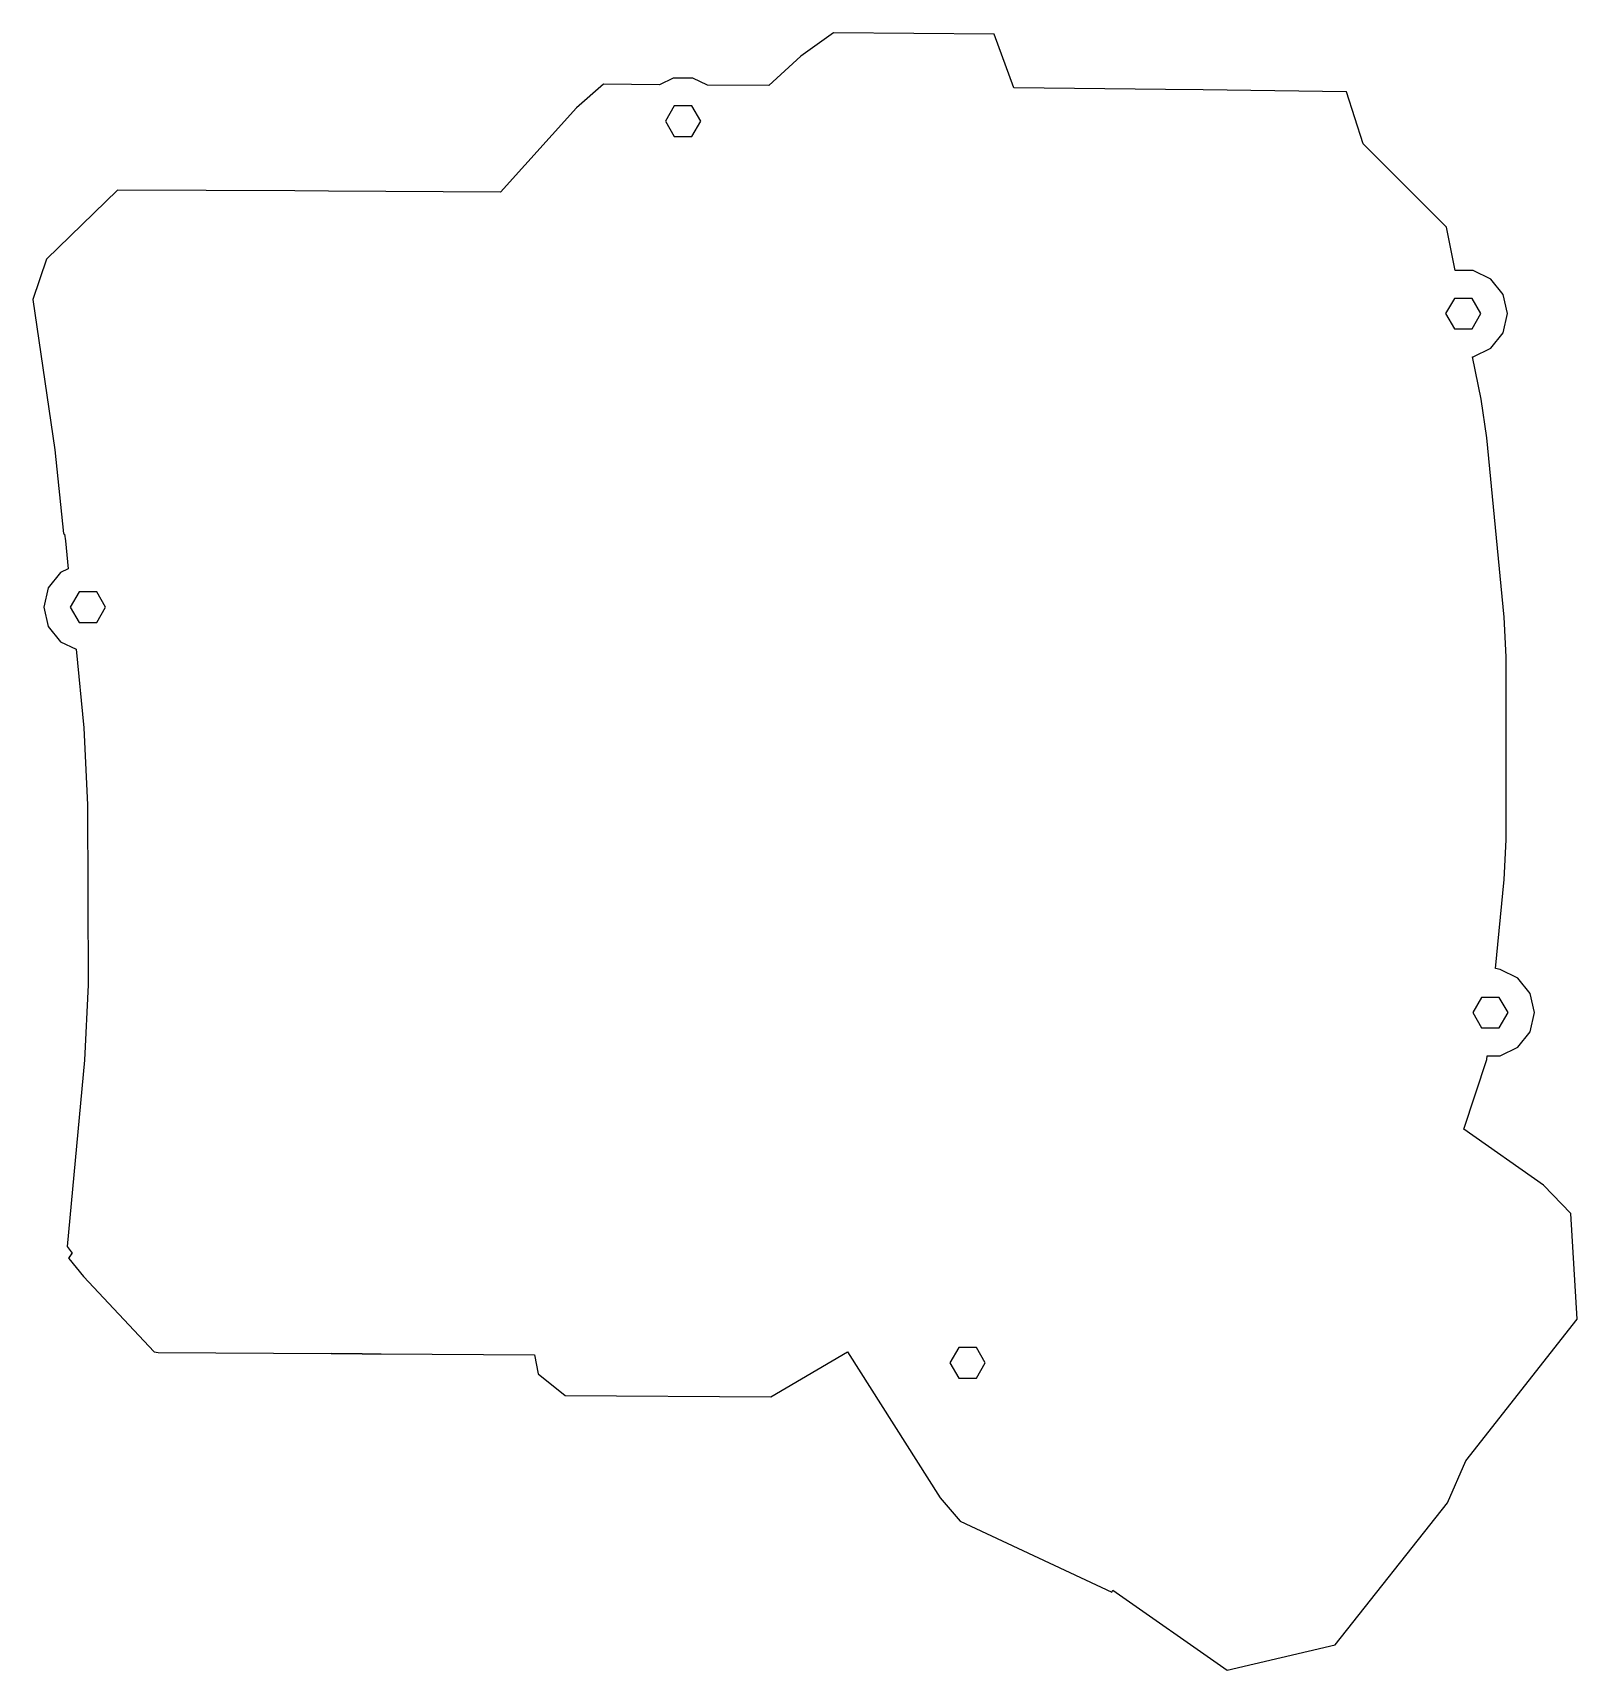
# Model space of a CAD drawing. Extents: x 33 to 181, y 109 to 266.
import ezdxf

# ---------------------------------------------------------------- set-up
doc = ezdxf.new("R2010")
doc.units = 0
doc.layers.add('Capa_1', color=7, linetype='CONTINUOUS')

msp = doc.modelspace()

# ---------------------------------------------------------------- linework, layer by layer
at = {"layer": 'Capa_1', "color": 7}
for points in [[(109.874557, 266.12129), (106.749163, 263.855893), (103.661866, 261.048995), (97.769673, 261.092596)], [(125.326139, 265.977891), (109.874557, 266.12129)], [(127.227636, 260.830497), (125.326139, 265.977891)], [(96.368875, 261.767195), (94.476077, 261.767195), (93.146379, 261.126897)], [(97.769673, 261.092596), (96.368875, 261.767195)], [(93.146379, 261.126897), (87.748986, 261.166796), (85.147789, 258.8971), (77.858678, 250.799608)], [(145.435812, 260.620096), (141.829916, 260.664998), (127.227636, 260.830497)], [(159.225997, 260.431998), (145.435812, 260.620096)], [(160.843993, 255.433904), (159.225997, 260.431998)], [(94.572477, 259.0931), (93.722478, 257.620801)], [(96.272475, 259.0931), (94.572477, 259.0931)], [(97.122474, 257.620801), (96.272475, 259.0931)], [(93.722478, 257.620801), (94.572477, 256.148603)], [(96.272475, 256.148603), (97.122474, 257.620801)], [(94.572477, 256.148603), (96.272475, 256.148603)], [(174.290776, 240.945921), (173.110379, 242.425821), (171.40508, 243.247018), (169.685381, 243.247018), (168.843983, 247.433914), (160.843993, 255.433904)], [(41.008444, 250.97781), (34.186452, 244.353819)], [(58.078523, 250.909109), (41.008444, 250.97781)], [(77.858678, 250.799608), (61.310319, 250.893408), (58.078523, 250.909098)], [(34.186452, 244.353819), (32.861754, 240.469822)], [(32.861754, 240.469822), (34.977852, 225.994134)], [(169.608683, 240.572922), (168.758684, 239.100624)], [(171.30868, 240.572922), (169.608683, 240.572922)], [(172.158679, 239.100624), (171.30868, 240.572922)], [(174.711775, 239.100624), (174.290776, 240.945921)], [(168.758684, 239.100624), (169.608683, 237.628426)], [(171.30868, 237.628426), (172.158679, 239.100624)], [(174.290776, 237.255327), (174.711775, 239.100624)], [(169.608683, 237.628426), (171.30868, 237.628426)], [(173.110379, 235.775527), (174.290776, 237.255327)], [(171.355781, 234.93563), (171.40508, 234.95423)], [(172.723979, 227.154728), (172.173379, 230.867335), (171.355781, 234.93563)], [(171.40508, 234.95423), (173.110379, 235.775527)], [(174.594777, 206.095588), (174.409775, 209.910451), (172.723979, 227.154728)], [(34.977852, 225.994134), (35.81155, 217.94335)], [(35.81155, 217.94335), (35.905951, 217.880247)], [(35.81155, 217.94335), (35.92285, 217.871463)], [(35.905951, 217.880247), (35.922858, 217.871516)], [(35.92285, 217.871463), (36.011951, 217.255143)], [(36.011951, 217.255143), (36.27525, 214.554465)], [(36.27525, 214.554465), (35.519652, 214.190558)], [(35.519652, 214.190558), (34.339453, 212.710666), (33.918252, 210.865358)], [(37.321348, 212.337656), (36.471349, 210.865358)], [(39.021347, 212.337656), (37.321348, 212.337656)], [(39.871346, 210.865358), (39.021347, 212.337656)], [(33.918252, 210.865358), (34.339453, 209.02005)], [(36.471349, 210.865358), (37.321348, 209.393165)], [(39.021347, 209.393165), (39.871346, 210.865358)], [(34.339453, 209.02005), (35.519652, 207.540238), (37.02995, 206.812899)], [(37.321348, 209.393165), (39.021347, 209.393165)], [(37.02995, 206.812899), (37.767448, 199.248127)], [(174.594777, 188.498278), (174.594777, 206.095588)], [(37.767448, 199.248127), (38.142849, 191.845703)], [(38.142849, 191.845703), (38.178049, 174.543113)], [(174.409775, 184.675186), (174.594777, 188.498278)], [(176.897773, 173.70502), (175.717775, 175.184806), (174.011776, 176.006098), (173.575177, 176.102512), (174.409775, 184.675186)], [(38.178049, 174.543113), (37.839949, 167.295417)], [(172.215879, 173.331905), (171.36588, 171.859712)], [(173.915878, 173.331905), (172.215879, 173.331905)], [(174.765777, 171.859712), (173.915878, 173.331905)], [(177.318772, 171.859712), (176.897773, 173.70502)], [(171.36588, 171.859712), (172.215879, 170.387413)], [(173.915878, 170.387413), (174.765777, 171.859712)], [(176.897773, 170.014404), (177.318772, 171.859712)], [(172.215879, 170.387413), (173.915878, 170.387413)], [(175.717775, 168.534512), (176.897773, 170.014404)], [(37.839949, 167.295417), (36.156251, 149.358939)], [(170.500082, 160.635016), (172.723979, 167.35561)], [(172.723979, 167.35561), (172.758777, 167.713326)], [(172.758777, 167.713326), (174.011776, 167.713326)], [(174.011776, 167.713326), (175.717775, 168.534512)], [(178.190772, 155.250223), (170.500082, 160.635016)], [(180.792768, 152.534834), (178.190772, 155.250223)], [(181.423767, 142.38035), (180.792768, 152.534834)], [(36.156251, 149.358939), (36.644651, 148.729734)], [(36.324651, 148.305845), (36.318645, 148.215728)], [(36.31865, 148.215728), (36.319444, 148.208055)], [(36.319452, 148.208135), (37.730348, 146.473529)], [(36.324651, 148.305845), (36.319465, 148.208135), (36.644651, 148.729734)], [(36.644651, 148.729734), (36.324651, 148.305845)], [(37.730348, 146.473529), (44.53564, 139.24184)], [(170.708581, 128.758056), (181.423767, 142.38035)], [(44.53564, 139.24184), (44.918939, 139.151459)], [(44.918939, 139.151459), (61.563619, 139.08436)], [(61.563619, 139.08436), (61.630718, 139.07801)], [(64.531995, 139.036339), (61.563619, 139.08436)], [(61.630718, 139.078143), (64.531995, 139.036339)], [(64.531995, 139.036339), (66.388022, 139.027343)], [(66.388022, 139.027343), (81.116474, 138.94384)], [(81.116474, 138.94384), (81.465763, 137.099565)], [(103.857866, 134.897043), (111.215956, 139.246153)], [(111.215956, 139.246153), (120.134845, 125.172771)], [(121.926342, 139.645938), (121.076343, 138.173745)], [(123.626341, 139.645938), (121.926342, 139.645938)], [(124.47634, 138.173745), (123.626341, 139.645938)], [(81.465763, 137.099565), (84.06699, 135.043755)], [(121.076343, 138.173745), (121.926342, 136.701447)], [(123.626341, 136.701447), (124.47634, 138.173745)], [(121.926342, 136.701447), (123.626341, 136.701447)], [(84.06699, 135.043755), (103.857866, 134.897043)], [(168.946284, 124.714672), (170.708581, 128.758056)], [(120.134845, 125.172771), (122.062343, 122.932759)], [(158.125697, 111.04478), (168.946284, 124.714672)], [(122.062343, 122.932759), (136.661925, 116.12488)], [(136.661925, 116.12488), (136.756124, 116.295271)], [(136.756124, 116.295271), (147.74641, 108.599795)], [(147.74641, 108.599795), (158.125697, 111.04478)]]:
    msp.add_lwpolyline(points, dxfattribs=at)

doc.saveas('drawing.dxf')
